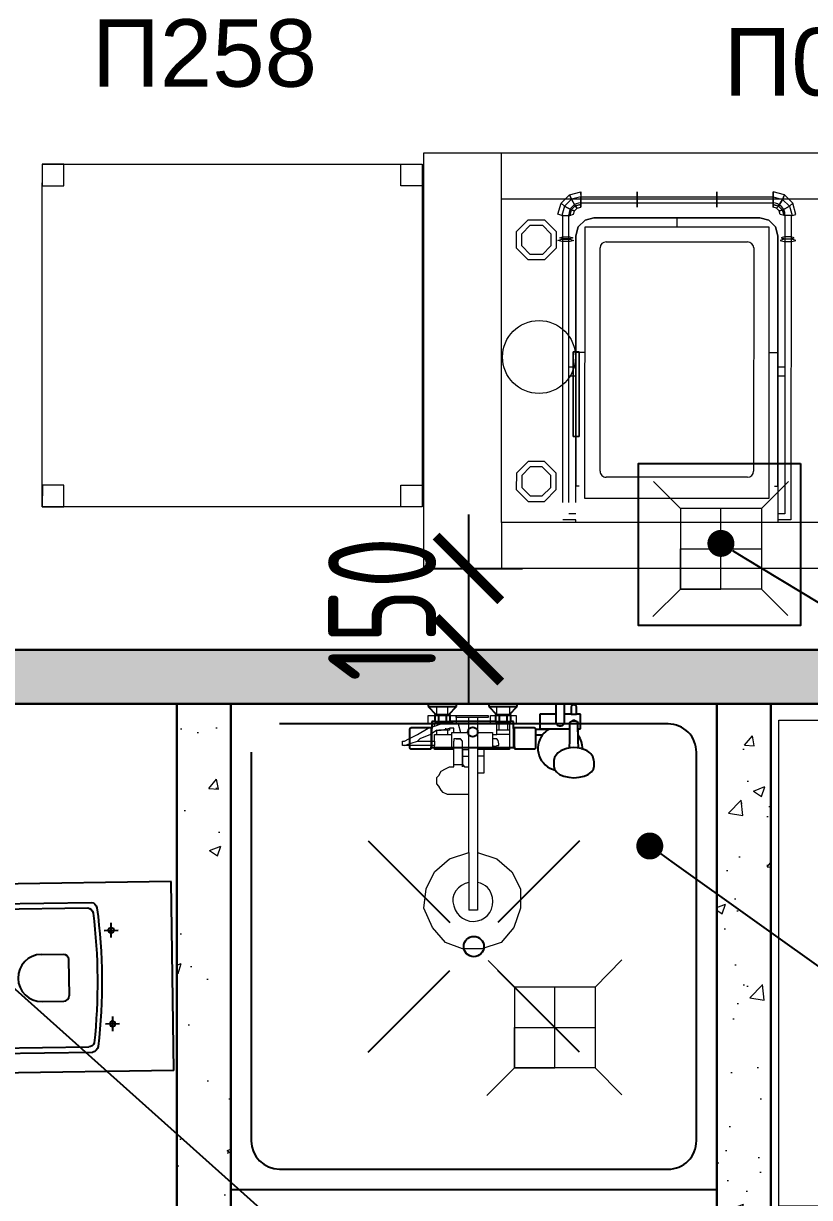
# Model space of a CAD drawing. Header units: millimetres. Extents: x -241391 to 8718866, y 0 to 143518.
# Drawn here: x -206079 to -204623, y 108720 to 110895 of the extents above; entities that cross this region are included whole.
import ezdxf
from ezdxf import colors
from ezdxf.entities.mleader import LeaderData, LeaderLine
from ezdxf.math import Vec2, Vec3

# ---------------------------------------------------------------- set-up
doc = ezdxf.new("R2010")
doc.units = ezdxf.units.MM
doc.header["$MEASUREMENT"] = 0
doc.header["$PDMODE"] = 3
doc.header["$PDSIZE"] = -4
doc.layers.get('0').update_dxf_attribs({"color": 250, "lineweight": 9})
doc.layers.get('Defpoints').update_dxf_attribs({"color": 8})
for name, color, linetype, lineweight in [('АР_Перегородки газоблок', 165, 'Continuous', 30), ('АР_Перегородки газоблок_Штрих', 165, 'Continuous', 5), ('ТХ_пищеблок', 30, 'Continuous', 20)]:
    doc.layers.add(name, color=color, linetype=linetype, lineweight=lineweight)
for name, color, linetype in [('ТХ_ВК_оборуд.ТХ', 5, 'Continuous'), ('ТХ_ВК_трапы', 5, 'Continuous'), ('ТХ_пищеблок_позиции', 5, 'Continuous'), ('ТХ_сантехника', 132, 'Continuous')]:
    doc.layers.add(name, color=color, linetype=linetype)
doc.layers.add('ТХ_привязка ТХ', color=7, linetype='Continuous', true_color=0x163d5c)
doc.styles.add('Arial Narrow_6', font='ARIALN.TTF', dxfattribs={"width": 0.85, "height": 200})
doc.styles.add('ISOCPEUR', font='isocpeur.ttf', dxfattribs={"width": 0.7})
doc.styles.add('Standart Arial', font='arial.ttf', dxfattribs={"width": 0.7, "height": 250})
doc.dimstyles.new('R_100', dxfattribs={"dimtxt": 270, "dimasz": 120, "dimexe": 100, "dimexo": 0, "dimgap": 60, "dimtad": 1, "dimdec": 0, "dimrnd": 5, "dimzin": 0, "dimdsep": 46, "dimtxsty": 'ISOCPEUR', "dimblk": 'ARCHTICK', "dimcen": 0, "dimdle": 100, "dimclrd": 256, "dimclre": 256, "dimclrt": 256, "dimadec": 0, "dimazin": 0, "dimtfac": 2, "dimtdec": 0, "dimtofl": 0, "dimtmove": 1, "dimatfit": 3, "dimfxl": 1, "dimtvp": 3, "dimtolj": 1, "dimtzin": 0, "dimarcsym": 0})

# ---------------------------------------------------------------- blocks, each defined once
blk = doc.blocks.new('_Dot')
at = {"color": 0, "linetype": 'ByBlock', "lineweight": -2}
blk.add_line((-0.5, 0), (-1, 0), dxfattribs=at)
at = {"color": 0, "linetype": 'ByBlock', "const_width": 0.5}
blk.add_lwpolyline([(-0.25, 0, 1), (0.25, 0, 1)], format="xyb", close=True, dxfattribs=at)
blk = doc.blocks.new('унитаз поликлиники')
for p, q in [((0, 175), (0, -175)), ((0, 175), (420, 175)), ((420, 138.7), (149.6, 138.7)), ((420, 129), (156.8, 128.7)), ((112.4, 73.1), (112.4, 100.2)), ((125.6, 86.7), (99.5, 86.7)), ((242.4, 43.7), (201.9, 43.7)), ((494, 57.1), (494, -57.1)), ((504, 55), (504, -55)), ((540, 55), (540, -55)), ((191.9, -33.7), (191.9, 33.7)), ((242.4, -43.7), (201.9, -43.7)), ((125.5, -86.5), (99.4, -86.5)), ((112.3, -73), (112.3, -100.1)), ((420, -129), (155.2, -128.7)), ((420, -139), (147.9, -138.7)), ((0, -175), (420, -175))]:
    blk.add_line(p, q)
for centre, radius, start, end in [((420, 55), 120, 0, 90), ((420.5, 55.2), 83.5, 359.8619, 90.3335), ((420, 55), 74, 0, 90), ((242.4, 0), 43.7, 270, 90), ((420, -55), 120, 270, 0), ((420, -55), 84, 270, 0), ((420, -55), 74, 270, 358.4018)]:
    blk.add_arc(centre, radius, start, end)
at = {"extrusion": (0, 0, -1)}
for centre, major_axis, ratio, start_param, end_param in [((149.5, 127.3), (-5.6, -10.5), 0.821373, 1.269211, 2.570669), ((1158.1, 0), (-731, -726.4), 0.993775, 0.659849, 0.910919), ((984.1, 0), (-23.4, -941.4), 0.89728, 1.422258, 1.677847), ((154.4, 119.8), (-5.61, -7.72), 0.798093, 1.232924, 2.686723), ((112.4, 86.8), (3.55, 3.55), 1, 5.504025, 11.78721), ((201.9, -33.5), (4.12, -9.49), 0.964797, 0.42926, 1.943413), ((147.9, -127.5), (5.4, -10.4), 0.836443, 0.56114, 1.877577), ((155.2, -117.5), (5.3, -10.4), 0.842984, 0.549902, 1.8819)]:
    blk.add_ellipse(centre, major_axis=major_axis, ratio=ratio, start_param=start_param, end_param=end_param, dxfattribs=at)
for centre, major_axis, ratio, start_param, end_param in [((201.9, 33.5), (4.12, 9.49), 0.964797, 0.42926, 1.943413), ((112.3, -86.6), (3.54, -3.55), 1, 5.504025, 11.78721)]:
    blk.add_ellipse(centre, major_axis=major_axis, ratio=ratio, start_param=start_param, end_param=end_param)
blk = doc.blocks.new('Трап ТХ')
at = {"layer": 'ТХ_ВК_трапы', "color": 5, "lineweight": 0}
for p, q in [((305243.2, -196674.3), (305292.9, -196724.5)), ((305491.2, -196675.5), (305442.2, -196724.5)), ((305292.9, -196724.5), (305292.9, -196874.5)), ((305292.9, -196724.5), (305442.2, -196724.5)), ((305367.6, -196874.5), (305367.6, -196724.5)), ((305442.2, -196724.5), (305442.2, -196874.5)), ((305442.2, -196799.5), (305292.9, -196799.5)), ((305442.2, -196874.5), (305442.2, -196799.5)), ((305243.2, -196924.3), (305292.9, -196874.5)), ((305292.9, -196874.5), (305442.2, -196874.5)), ((305442.2, -196874.5), (305367.6, -196874.5)), ((305493.2, -196925.5), (305442.2, -196874.5))]:
    blk.add_line(p, q, dxfattribs=at)
blk = doc.blocks.new('Из_буфера15266')
at = {"lineweight": 0, "ltscale": 100, "transparency": 33554687}
for points in [[(-13.2, -338.7), (-60.9, -354.5), (-97.9, -386.3), (-119.1, -428.6), (-119.1, -476.2), (-103.2, -523.9), (-71.4, -560.9), (-23.8, -576.8), (23.8, -576.8), (66.1, -560.9), (97.9, -523.9), (119.1, -476.2), (113.8, -428.6), (92.6, -386.3), (55.6, -354.5), (7.9, -338.7), (7.9, -195.8), (23.8, -195.8), (34.4, -195.8), (50.3, -195.8), (60.9, -195.8), (71.4, -190.5), (76.7, -185.2), (82, -174.6), (87.3, -169.3), (87.3, -158.7), (87.3, -153.5), (82, -148.2), (82, -148.2), (76.7, -137.6), (76.7, -137.6), (66.1, -132.3), (55.6, -127), (50.3, -127), (45, -127), (45, -105.8), (45, -84.7), (92.6, -84.7), (92.6, -74.1), (166.7, -74.1), (172, -74.1), (172, -68.8), (172, -63.5), (166.7, -63.5), (156.1, -58.2), (134.9, -47.6), (108.5, -31.7), (92.6, -26.5), (92.6, -21.2), (108.5, -21.2), (108.5, 0), (39.7, 0), (39.7, -21.2), (39.7, -21.2), (39.7, -21.2), (34.4, -21.2), (34.4, -21.2), (29.1, -42.3), (7.9, -42.3), (7.9, -5.3), (39.7, -5.3), (39.7, 0), (-39.7, 0), (-39.7, -5.3), (-13.2, -5.3), (-13.2, -42.3), (-50.3, -42.3), (-50.3, -47.6), (-60.9, -47.6), (-60.9, -37), (-60.9, -37), (-60.9, -21.2), (-45, -21.2), (-45, 0), (-108.5, 0), (-108.5, -21.2), (-92.6, -21.2), (-92.6, -37), (-92.6, -37), (-92.6, -47.6), (-92.6, -47.6), (-92.6, -84.7), (-29.1, -84.7)], [(-92.6, -21.2), (-60.9, -21.2)], [(-87.3, -21.2), (-87.3, -37)], [(-66.1, -21.2), (-66.1, -37)], [(-13.2, -5.3), (7.9, -5.3)], [(55.6, -15.9), (39.7, -21.2)], [(55.6, -15.9), (55.6, -15.9)], [(60.9, -21.2), (55.6, -15.9)], [(92.6, -26.5), (76.7, -21.2), (60.9, -21.2)], [(82, -21.2), (92.6, -21.2)], [(-92.6, -37), (-60.9, -37)], [(-92.6, -47.6), (-60.9, -47.6)], [(-50.3, -47.6), (-50.3, -79.4)], [(-13.2, -42.3), (-13.2, -142.9)], [(7.9, -195.8), (7.9, -42.3)], [(45, -42.3), (29.1, -42.3)], [(50.3, -47.6), (50.3, -47.6)], [(50.3, -52.9), (50.3, -47.6)], [(50.3, -79.4), (50.3, -47.6)], [(50.3, -58.2), (50.3, -52.9)], [(55.6, -31.7), (55.6, -31.7)], [(76.7, -37), (55.6, -31.7)], [(60.9, -37), (66.1, -37), (82, -37), (82, -37)], [(87.3, -47.6), (60.9, -47.6)], [(66.1, -31.7), (66.1, -37)], [(87.3, -37), (76.7, -37)], [(-50.3, -79.4), (-13.2, -79.4)], [(-29.1, -84.7), (-29.1, -142.9), (-23.8, -142.9), (-23.8, -142.9), (-23.8, -142.9), (-18.5, -142.9), (-13.2, -142.9), (-13.2, -142.9), (-13.2, -338.7)], [(-29.1, -84.7), (-13.2, -84.7)], [(23.8, -79.4), (7.9, -79.4)], [(23.8, -84.7), (7.9, -84.7)], [(23.8, -63.5), (23.8, -63.5), (23.8, -63.5), (29.1, -58.2), (29.1, -58.2), (29.1, -58.2), (29.1, -58.2), (34.4, -58.2), (39.7, -58.2), (39.7, -58.2), (39.7, -58.2), (39.7, -58.2), (45, -58.2), (45, -63.5), (45, -63.5)], [(23.8, -105.8), (23.8, -63.5)], [(23.8, -84.7), (23.8, -127)], [(34.4, -58.2), (29.1, -58.2)], [(34.4, -58.2), (34.4, -58.2)], [(39.7, -58.2), (34.4, -58.2)], [(39.7, -58.2), (39.7, -58.2)], [(45, -63.5), (45, -63.5)], [(45, -84.7), (45, -63.5)], [(50.3, -79.4), (45, -79.4)], [(92.6, -63.5), (92.6, -74.1)], [(166.7, -74.1), (150.8, -68.8), (134.9, -63.5)], [(166.7, -74.1), (166.7, -74.1)], [(-29.1, -100.5), (-13.2, -100.5)], [(23.8, -100.5), (7.9, -100.5)], [(23.8, -127), (23.8, -105.8)], [(13.2, -127), (7.9, -127)], [(18.5, -127), (13.2, -127)], [(23.8, -121.7), (18.5, -127)], [(45, -121.7), (34.4, -121.7), (23.8, -121.7)], [(45, -127), (45, -121.7)], [(-13.2, -338.7), (-13.2, -481.5)], [(7.9, -338.7), (7.9, -481.5)], [(-13.2, -481.5), (7.9, -481.5)]]:
    blk.add_lwpolyline(points, dxfattribs=at)
for points in [[(-92.6, 0), (-60.9, 0), (-60.9, 21.2), (-92.6, 21.2)], [(60.9, 0), (87.3, 0), (87.3, 21.2), (60.9, 21.2)], [(39.7, -21.2), (39.7, -21.2)], [(50.3, -42.3), (45, -42.3), (45, -31.7), (55.6, -31.7), (55.6, -31.7), (55.6, -37), (60.8, -37), (60.8, -47.6), (50.3, -47.6)], [(87.3, -47.6), (87.3, -37), (103.2, -47.6), (129.6, -58.2), (134.9, -63.5), (92.6, -63.5), (92.6, -47.6)]]:
    blk.add_lwpolyline(points, close=True, dxfattribs=at)
for points, knots in [([(-50.3, -74.1), (-55.6, -79.4), (-60.9, -74.1), (-66.1, -74.1), (-66.1, -68.8), (-66.1, -63.5), (-60.9, -58.2), (-55.6, -58.2), (-55.6, -58.2), (-50.3, -58.2)], [0, 0, 0, 0, 1, 1, 1, 2, 2, 2, 3, 3, 3, 3]), ([(7.9, -412.7), (34.4, -418), (55.6, -444.5), (45, -471), (39.7, -497.4), (13.2, -513.3), (-13.2, -508), (-39.7, -502.7), (-55.6, -476.2), (-50.3, -449.8), (-45, -428.6), (-34.4, -418), (-13.2, -412.7)], [0, 0, 0, 0, 1, 1, 1, 2, 2, 2, 3, 3, 3, 4, 4, 4, 4])]:
    blk.add_open_spline(points, degree=3, knots=knots, dxfattribs=at)
blk = doc.blocks.new('_ArchTick')
at = {"color": 0, "linetype": 'ByBlock', "const_width": 0.15}
blk.add_lwpolyline([(-0.5, -0.5), (0.5, 0.5)], dxfattribs=at)
blk = doc.blocks.new('*D336')
at = {"layer": 'Defpoints', "color": 0, "ltscale": 100, "transparency": 16777216}
for p in [(-205337.7, 109885.4), (-205337.7, 109734.7), (-205254.7, 109734.7)]:
    blk.add_point(p, dxfattribs=at)
at = {"layer": 'ТХ_привязка ТХ', "lineweight": -2, "ltscale": 100, "transparency": 16777216}
for p, q in [((-205254.7, 109985.4), (-205254.7, 109634.7)), ((-205337.7, 109885.4), (-205154.7, 109885.4)), ((-205337.7, 109734.7), (-205154.7, 109734.7))]:
    blk.add_line(p, q, dxfattribs=at)
at = {"layer": 'ТХ_привязка ТХ', "lineweight": -2, "ltscale": 100, "transparency": 16777216, "xscale": 120, "yscale": 120, "zscale": 120}
for p, rotation in [((-205254.7, 109885.4), 90), ((-205254.7, 109734.7), 270)]:
    blk.add_blockref('_ArchTick', p, dxfattribs=dict(at, rotation=rotation))
at = {"layer": 'ТХ_привязка ТХ', "ltscale": 100, "transparency": 16777216, "insert": (-205414.7, 109810.1), "char_height": 200, "attachment_point": 5, "rotation": 90, "style": 'ISOCPEUR'}
blk.add_mtext('\\A1;150', dxfattribs=at)

msp = doc.modelspace()

# ---------------------------------------------------------------- hatches: boundary and pattern name
at = {"layer": 'АР_Перегородки газоблок_Штрих', "ltscale": 100}
h = msp.add_hatch(dxfattribs=at)
h.set_pattern_fill('AR-CONC', color=253, scale=30)
h.set_pattern_definition([(50, (0, 0), (215.17805, -18.82564), [22.5, -247.5]), (355, (0, 0), (-41.6254, 225.65764), [18, -198]), (100.45144, (17.93, -1.57), (173.55265, 206.832), [19.12206, -210.34263]), (46.1842, (0, 60), (320.1724, -49.65578), [33.75, -371.25]), (96.63564, (26.68, 55.86), (280.3986, 292.2356), [28.6831, -315.51413]), (351.18416, (0, 60), (280.3986, 292.2356), [27, -297]), (21, (30, 45), (179.07212, -120.78567), [22.5, -247.5]), (326, (30, 45), (72.9946, 217.54501), [18, -198]), (71.45144, (44.92, 34.93), (252.06671, 96.75935), [19.12206, -210.34263]), (37.5, (0, 0), (3.647957, 99.868156), [0, -195.6, 0, -201, 0, -198.75]), (7.5, (0, 0), (78.92086, 118.323514), [0, -114.6, 0, -191.1, 0, -75.75]), (327.5, (-66.9, 0), (160.14673, -6.766462), [0, -75, 0, -234, 0, -310.5]), (317.5, (-96.9, 0), (174.95585, 30.031495), [0, -97.5, 0, -155.4, 0, -220.5])])
h.paths.add_polyline_path([(-210461.8, 109734.7), (-210361.8, 109634.7)], flags=17)
h.paths.add_polyline_path([(-201173.4, 109734.7), (-201293.4, 109734.7), (-210461.8, 109734.7), (-210361.8, 109634.7), (-202922.4, 109634.7), (-202922.4, 109061.2), (-202922.4, 108895.3), (-200153.9, 108895.3), (-200153.9, 106920.6), (-203133.9, 106920.6), (-203133.9, 104807.7), (-203241.9, 104807.7), (-203241.9, 104707.7), (-203033.9, 104707.7), (-203033.9, 106800.7), (-200033.9, 106800.7), (-200033.9, 110700.9), (-201173.4, 110702.5), (-201293.4, 110702.5), (-201293.4, 109734.7), (-201173.4, 109734.7), (-201173.4, 110062.1), (-201173.4, 110581.1), (-201173.4, 110582.5), (-200153.9, 110581.1), (-200153.9, 109015.3), (-201173.4, 109015.3)])
h.paths.add_polyline_path([(-201293.4, 109634.7), (-201293.4, 109014.7), (-202822.4, 109014.7), (-202822.4, 109634.7)], flags=16)
h.paths.add_polyline_path([(-202970, 109634.7), (-202849.5, 109634.7)], flags=17)
h = msp.add_hatch(dxfattribs=at)
h.set_pattern_fill('AR-CONC', color=253, scale=30)
h.set_pattern_definition([(50, (0, 673.48), (215.17805, -18.82564), [22.5, -247.5]), (355, (0, 673.48), (-41.6254, 225.65764), [18, -198]), (100.45144, (17.93, 671.9), (173.55265, 206.832), [19.12206, -210.34263]), (46.1842, (0, 733.48), (320.1724, -49.65578), [33.75, -371.25]), (96.63564, (26.68, 729.34), (280.3986, 292.2356), [28.6831, -315.51413]), (351.18416, (0, 733.48), (280.3986, 292.2356), [27, -297]), (21, (30, 718.48), (179.07212, -120.78567), [22.5, -247.5]), (326, (30, 718.48), (72.9946, 217.54501), [18, -198]), (71.45144, (44.92, 708.4), (252.06671, 96.75935), [19.12206, -210.34263]), (37.5, (0, 673.475), (3.647957, 99.868156), [0, -195.6, 0, -201, 0, -198.75]), (7.5, (0, 673.48), (78.92086, 118.323514), [0, -114.6, 0, -191.1, 0, -75.75]), (327.5, (-66.9, 673.475), (160.14673, -6.766462), [0, -75, 0, -234, 0, -310.5]), (317.5, (-96.9, 673.48), (174.95585, 30.031495), [0, -97.5, 0, -155.4, 0, -220.5])])
h.paths.add_polyline_path([(-205694.8, 109614.7), (-205794.8, 109614.7), (-205794.8, 108614.8), (-206233.9, 108614.8), (-206233.9, 108514.8), (-205794.8, 108514.8), (-205794.8, 108066.4), (-205694.8, 108066.4)])
h.paths.add_polyline_path([(-207335.1, 108614.3), (-207769.9, 108614.7), (-207769.9, 109634.7), (-207869.9, 109634.7), (-207869.9, 108514.8), (-207335.1, 108514.7)])
h.paths.add_polyline_path([(-206233.9, 108614.8), (-206305.1, 108614.8), (-206305.1, 108514.8), (-206233.9, 108514.8)])
h = msp.add_hatch(dxfattribs=at)
h.set_pattern_fill('AR-CONC', color=253, scale=30)
h.set_pattern_definition([(50, (0, 396.71), (215.17805, -18.82564), [22.5, -247.5]), (355, (0, 396.7), (-41.6254, 225.65764), [18, -198]), (100.45144, (17.93, 395.14), (173.55265, 206.832), [19.12206, -210.34263]), (46.1842, (0, 456.7), (320.1724, -49.65578), [33.75, -371.25]), (96.63564, (26.68, 452.57), (280.3986, 292.2356), [28.6831, -315.51413]), (351.18416, (0, 456.7), (280.3986, 292.2356), [27, -297]), (21, (30, 441.71), (179.07212, -120.78567), [22.5, -247.5]), (326, (30, 441.7), (72.9946, 217.54501), [18, -198]), (71.45144, (44.92, 431.64), (252.06671, 96.75935), [19.12206, -210.34263]), (37.5, (0, 396.71), (3.647957, 99.868156), [0, -195.6, 0, -201, 0, -198.75]), (7.5, (0, 396.71), (78.92086, 118.323514), [0, -114.6, 0, -191.1, 0, -75.75]), (327.5, (-66.9, 396.71), (160.14673, -6.766462), [0, -75, 0, -234, 0, -310.5]), (317.5, (-96.9, 396.71), (174.95585, 30.031495), [0, -97.5, 0, -155.4, 0, -220.5])])
h.paths.add_polyline_path([(-204334.4, 106500.7), (-204694.8, 106500.7), (-204694.8, 106997.4), (-204794.8, 106997.4), (-204794.8, 106500.7), (-205694.8, 106500.7), (-205694.8, 107036.4), (-205794.8, 107036.4), (-205794.8, 106500.7), (-206033.9, 106500.7), (-206031.8, 106400.7), (-204334.4, 106400.7)])
h.paths.add_polyline_path([(-204694.8, 109634.7), (-204794.8, 109634.7), (-204794.8, 106997.4), (-204694.8, 106997.4)])

# ---------------------------------------------------------------- linework, layer by layer
at = {"layer": 'АР_Перегородки газоблок', "color": 253, "ltscale": 100}
for p, q in [((-210361.8, 109634.7), (-201293.4, 109634.7)), ((-205794.8, 109634.7), (-205794.8, 108614.8)), ((-205694.8, 109634.7), (-205694.8, 108066.4)), ((-204794.8, 106500.7), (-204794.8, 109634.7)), ((-204694.8, 106500.7), (-204694.8, 109634.7))]:
    msp.add_line(p, q, dxfattribs=at)
msp.add_lwpolyline([(-210461.8, 109734.7), (-201293.4, 109734.7)], dxfattribs=at)
at = {"layer": 'ТХ_ВК_оборуд.ТХ'}
msp.add_lwpolyline([(-204639.6, 110079.7), (-204639.6, 109779.7), (-204939.6, 109779.7), (-204939.6, 110079.7)], close=True, dxfattribs=at)
at = {"layer": 'ТХ_пищеблок'}
for p, q in [((-205337.7, 109885.4), (-205337.4, 110655.4)), ((-205337.4, 110655.4), (-203742.4, 110654.8)), ((-205193.5, 110570.4), (-205193.4, 110655.4)), ((-206004.3, 110634.4), (-206044.3, 110634.5)), ((-206044.3, 110634.5), (-206044.3, 110594.5)), ((-206044.3, 110634.5), (-205340.3, 110634.4)), ((-206004.3, 110594.4), (-206004.3, 110634.4)), ((-205380.3, 110634.4), (-205340.3, 110634.5)), ((-205380.2, 110594.4), (-205380.3, 110634.4)), ((-205340.3, 110634.5), (-205340.3, 110034.5)), ((-205340.3, 110634.5), (-205340.2, 110594.5)), ((-206044.3, 109999.5), (-206044.3, 110599.5)), ((-206044.3, 110594.5), (-206004.3, 110594.4)), ((-205340.2, 110594.5), (-205380.2, 110594.4)), ((-205193.7, 109970.4), (-205193.5, 110570.4)), ((-205193.5, 110570.4), (-203893.5, 110569.9)), ((-205046.3, 110573.8, -770.2), (-204690.7, 110573.7, -770.2)), ((-205046.3, 110562.6, -770.2), (-204690.7, 110562.5, -770.2)), ((-205165.9, 110509.4, 140), (-205144.2, 110531.1, 140)), ((-205144.2, 110531.1, 140), (-205113.6, 110531.1, 140)), ((-205113.6, 110531.1, 140), (-205092, 110509.4, 140)), ((-205080.1, 110007.2, -770.2), (-205079.9, 110540.3, -770.2)), ((-205068.9, 110007.2, -770.2), (-205068.7, 110540.3, -770.2)), ((-205038.6, 110530.8, -302.6), (-205051.2, 110518.2, -302.6)), ((-205051.2, 110518.2, -770.2), (-205038.6, 110530.8, -770.2)), ((-205022.2, 110535.2, -302.6), (-205038.6, 110530.8, -302.6)), ((-205038.6, 110530.8, -770.2), (-205022.2, 110535.2, -770.2)), ((-204714.8, 110535.1, -302.6), (-205022.2, 110535.2, -302.6)), ((-205022.2, 110535.2, -770.2), (-204714.8, 110535.1, -770.2)), ((-204868.5, 110535.1, -695.1), (-204868.5, 110518.3, -695.1)), ((-204698.4, 110530.7, -302.6), (-204714.8, 110535.1, -302.6)), ((-204714.8, 110535.1, -770.2), (-204698.4, 110530.7, -770.2)), ((-204685.8, 110518.1, -302.6), (-204698.4, 110530.7, -302.6)), ((-204698.4, 110530.7, -770.2), (-204685.8, 110518.1, -770.2)), ((-204668.3, 110540.1, -770.2), (-204668.5, 109986.4, -770.2)), ((-204657.1, 110540.1, -770.2), (-204657.3, 109975.2, -770.2)), ((-205165.9, 110478.8, 140), (-205165.9, 110509.4, 140)), ((-205155.9, 110505.3), (-205140.1, 110521.1)), ((-205140.1, 110521.1), (-205117.8, 110521.1)), ((-205117.8, 110521.1), (-205102, 110505.3)), ((-205092, 110509.4, 140), (-205092, 110478.8, 140)), ((-205051.2, 110518.2, -302.6), (-205055.5, 110501.9, -302.6)), ((-205055.5, 110501.9, -770.2), (-205051.2, 110518.2, -770.2)), ((-205038.9, 110015.1, -770.2), (-205038.7, 110518.4, -770.2)), ((-205038.7, 110518.4, -770.2), (-204698.3, 110518.3, -770.2)), ((-204698.3, 110518.3, -770.2), (-204698.5, 110015, -770.2)), ((-204681.5, 110501.7, -302.6), (-204685.8, 110518.1, -302.6)), ((-204685.8, 110518.1, -770.2), (-204681.5, 110501.7, -770.2)), ((-205155.9, 110483), (-205155.9, 110505.3)), ((-205102, 110505.3), (-205102, 110482.9)), ((-205055.5, 110501.9, -302.6), (-205055.7, 110038.1, -302.6)), ((-205055.7, 110007.2, -770.2), (-205055.5, 110501.9, -770.2)), ((-204999.6, 110490.4, -770.2), (-204737.5, 110490.3, -770.2)), ((-204681.5, 110501.7, -770.2), (-204681.7, 109970.2, -770.2)), ((-204681.6, 110037.9, -302.6), (-204681.5, 110501.7, -302.6)), ((-205144.2, 110457.2, 140), (-205165.9, 110478.8, 140)), ((-205140.1, 110467.2), (-205155.9, 110483)), ((-205117.8, 110467.2), (-205140.1, 110467.2)), ((-205102, 110482.9), (-205117.8, 110467.2)), ((-205092, 110478.8, 140), (-205113.6, 110457.2, 140)), ((-205010.9, 110065.5, -770.2), (-205010.8, 110479.2, -770.2)), ((-204726.3, 110479.1, -770.2), (-204726.4, 110065.4, -770.2)), ((-205113.6, 110457.2, 140), (-205144.2, 110457.2, 140)), ((-205038.8, 110285.2, -770.2), (-205055.6, 110285.2, -770.2)), ((-204681.6, 110285, -770.2), (-204698.4, 110285, -770.2)), ((-205055.6, 110258.4, -770.2), (-205068.8, 110258.4, -770.2)), ((-204668.4, 110258.2, -770.2), (-204681.6, 110258.2, -770.2)), ((-205055.6, 110241.6, -770.2), (-205068.8, 110241.6, -770.2)), ((-204668.4, 110241.4, -770.2), (-204681.6, 110241.4, -770.2)), ((-205144.4, 110083.5, 140), (-205166, 110061.9, 140)), ((-205113.8, 110083.5, 140), (-205144.4, 110083.5, 140)), ((-205092.1, 110061.9, 140), (-205113.8, 110083.5, 140)), ((-205166, 110061.9, 140), (-205166.1, 110031.3, 140)), ((-205156, 110057.8), (-205156.1, 110035.4)), ((-205140.3, 110073.5), (-205156, 110057.8)), ((-205117.9, 110073.5), (-205140.3, 110073.5)), ((-205102.1, 110057.7), (-205117.9, 110073.5)), ((-205102.1, 110035.4), (-205102.1, 110057.7)), ((-205092.1, 110031.3, 140), (-205092.1, 110061.9, 140)), ((-204737.6, 110054.2, -770.2), (-204999.7, 110054.3, -770.2)), ((-206044.2, 110039.5), (-206044.3, 109999.5)), ((-206004.2, 110039.4), (-206044.2, 110039.5)), ((-206004.3, 109999.4), (-206004.2, 110039.4)), ((-205380.3, 110039.4), (-205340.3, 110039.5)), ((-205380.3, 109999.4), (-205380.3, 110039.4)), ((-205340.3, 110039.5), (-205340.3, 109999.5)), ((-205166.1, 110031.3, 140), (-205144.4, 110009.6, 140)), ((-205156.1, 110035.4), (-205140.3, 110019.6)), ((-205117.9, 110019.6), (-205102.1, 110035.4)), ((-205113.8, 110009.6, 140), (-205092.1, 110031.3, 140)), ((-205055.7, 110038.1, -302.6), (-205049.6, 110038.1, -302.6)), ((-204687.8, 110037.9, -302.6), (-204681.6, 110037.9, -302.6)), ((-205144.4, 110009.6, 140), (-205113.8, 110009.6, 140)), ((-205140.3, 110019.6), (-205117.9, 110019.6)), ((-204698.5, 110015, -770.2), (-205038.9, 110015.1, -770.2)), ((-205340.3, 109999.5), (-206044.3, 109999.5)), ((-206044.3, 109999.5), (-206004.3, 109999.4)), ((-205340.3, 109999.5), (-205380.3, 109999.4)), ((-203893.7, 109969.9), (-205193.7, 109970.4)), ((-205193.7, 109970.4), (-205193.7, 109885.4)), ((-205055.7, 109975.3, -770.2), (-205080.1, 109975.4, -770.2)), ((-205055.7, 109986.5, -770.2), (-205068.9, 109986.5, -770.2)), ((-205055.7, 109970.3, -770.2), (-205055.7, 109975.3, -770.2)), ((-204681.7, 109970.2, -770.2), (-205055.7, 109970.3, -770.2)), ((-204668.5, 109986.4, -770.2), (-204681.7, 109986.4, -770.2)), ((-204657.3, 109975.2, -770.2), (-204681.7, 109975.2, -770.2)), ((-203742.7, 109884.8), (-205337.7, 109885.4))]:
    msp.add_line(p, q, dxfattribs=at)
at = {"layer": 'ТХ_пищеблок', "extrusion": (1, -0.000380247, 0)}
for p, q in [((-205046.5, 110578.3, -144.1), (-205046.5, 110583.3, -157.7)), ((-205046.5, 110583.3, -157.7), (-205046.5, 110573.9, -168.8)), ((-205046.5, 110573.9, -168.8), (-205046.5, 110559.7, -166.3)), ((-205046.5, 110559.7, -166.3), (-205046.5, 110554.7, -152.7))]:
    msp.add_line(p, q, dxfattribs=at)
at = {"layer": 'ТХ_пищеблок', "extrusion": (-1, 0.000380247, 0)}
for p, q in [((-204794.7, 110564.8, -143.9), (-204794.6, 110576.7, -146)), ((-204794.6, 110576.7, -146), (-204794.6, 110580.8, -157.3)), ((-204690.5, 110578.2, -144.1), (-204690.5, 110583.1, -157.7)), ((-204690.5, 110563.9, -141.6), (-204690.5, 110578.2, -144.1)), ((-204794.6, 110573, -166.5), (-204794.7, 110561.1, -164.4)), ((-204794.7, 110561.1, -164.4), (-204794.7, 110557, -153.1)), ((-204690.5, 110573.8, -168.8), (-204690.5, 110559.5, -166.3)), ((-204690.5, 110559.5, -166.3), (-204690.5, 110554.6, -152.7))]:
    msp.add_line(p, q, dxfattribs=at)
at = {"layer": 'ТХ_пищеблок', "extrusion": (-0.00037447, -0.984808, 0.173648)}
for p, q in [((-205088.9, 110493.2, -141.8), (-205081.7, 110495.4, -129.5)), ((-205081.7, 110491.1, -154.2), (-205088.9, 110493.2, -141.8)), ((-205085.6, 110497.8, -142.7), (-205079.6, 110499.6, -132.4)), ((-205079.6, 110496, -152.9), (-205085.6, 110497.8, -142.7)), ((-205081.7, 110495.4, -129.5), (-205067.2, 110495.4, -129.5)), ((-205067.2, 110491.1, -154.2), (-205081.7, 110491.1, -154.2)), ((-205079.6, 110499.6, -132.4), (-205067.5, 110499.6, -132.4)), ((-205067.5, 110496, -152.9), (-205079.6, 110496, -152.9)), ((-205067.5, 110499.6, -132.4), (-205061.5, 110497.8, -142.7)), ((-205061.5, 110497.8, -142.7), (-205067.5, 110496, -152.9)), ((-205067.2, 110495.4, -129.5), (-205059.9, 110493.2, -141.8)), ((-205059.9, 110493.2, -141.8), (-205067.2, 110491.1, -154.2)), ((-204669.8, 110495.3, -129.5), (-204677.1, 110493.1, -141.8)), ((-204677.1, 110493.1, -141.8), (-204669.8, 110490.9, -154.2)), ((-204669.5, 110499.5, -132.4), (-204675.6, 110497.7, -142.7)), ((-204675.6, 110497.7, -142.7), (-204669.5, 110495.9, -152.9)), ((-204655.4, 110495.3, -129.5), (-204669.8, 110495.3, -129.5)), ((-204669.8, 110490.9, -154.2), (-204655.4, 110490.9, -154.2)), ((-204657.5, 110499.5, -132.4), (-204669.5, 110499.5, -132.4)), ((-204669.5, 110495.9, -152.9), (-204657.5, 110495.8, -152.9)), ((-204651.4, 110497.7, -142.7), (-204657.5, 110499.5, -132.4)), ((-204657.5, 110495.8, -152.9), (-204651.4, 110497.7, -142.7)), ((-204648.1, 110493.1, -141.8), (-204655.4, 110495.3, -129.5)), ((-204655.4, 110490.9, -154.2), (-204648.1, 110493.1, -141.8))]:
    msp.add_line(p, q, dxfattribs=at)
at = {"layer": 'ТХ_пищеблок', "ltscale": 0.1, "elevation": 0.3}
msp.add_lwpolyline([(-204680, 108703.7), (-204680, 109604.3), (-204178, 109604.3), (-204178, 108703.7)], close=True, dxfattribs=at)
at = {"layer": 'ТХ_пищеблок'}
msp.add_circle((-205124, 110277.1), 67.5, dxfattribs=at)
for centre, radius, start, end in [((-205046.3, 110540.2, -770.2), 22.4, 89.9782, 179.9782), ((-204690.7, 110540.1, -770.2), 22.4, 359.9782, 89.9782), ((-204999.6, 110479.2, -770.2), 11.2, 89.9782, 179.9782), ((-204737.5, 110479.1, -770.2), 11.2, 359.9782, 89.9782), ((-204999.7, 110065.5, -770.2), 11.2, 179.9782, 269.9782), ((-204737.6, 110065.4, -770.2), 11.2, 269.9782, 359.9782)]:
    msp.add_arc(centre, radius, start, end, dxfattribs=at)
for points in [[(-205064.1, 110569.3, -168), (-205076.9, 110556.6, -165.8), (-205083.2, 110562.4, -154), (-205067.7, 110577.7, -156.7)], [(-205046.5, 110573.9, -168.8), (-205064.1, 110569.3, -168), (-205067.7, 110577.7, -156.7), (-205046.5, 110583.3, -157.7)], [(-204942.3, 110573.9, -168.8), (-204942.3, 110573.1, -166.5), (-204942.3, 110580.8, -157.3), (-204942.3, 110583.2, -157.7)], [(-204942.3, 110583.2, -157.7), (-204942.3, 110580.8, -157.3), (-204942.3, 110576.7, -146), (-204942.3, 110578.3, -144.1)], [(-204942.3, 110578.3, -144.1), (-204942.3, 110576.7, -146), (-204942.3, 110564.8, -143.9), (-204942.3, 110564, -141.6)], [(-204794.7, 110573.8, -168.8), (-204794.6, 110573, -166.5), (-204794.6, 110580.8, -157.3), (-204794.6, 110583.2, -157.7)], [(-204794.6, 110578.2, -144.1), (-204794.6, 110576.7, -146), (-204794.7, 110564.8, -143.9), (-204794.7, 110563.9, -141.6)], [(-204794.6, 110583.2, -157.7), (-204794.6, 110580.8, -157.3), (-204794.6, 110576.7, -146), (-204794.6, 110578.2, -144.1)], [(-204690.5, 110573.8, -168.8), (-204672.9, 110569.2, -168), (-204669.3, 110577.5, -156.7), (-204690.5, 110583.1, -157.7)], [(-204672.9, 110569.2, -168), (-204660, 110556.5, -165.8), (-204653.8, 110562.2, -154), (-204669.3, 110577.5, -156.7)], [(-205076.9, 110556.6, -165.8), (-205081.6, 110539.3, -162.7), (-205088.9, 110541.5, -150.4), (-205083.2, 110562.4, -154)], [(-205067.2, 110539.3, -162.7), (-205064.4, 110549.5, -164.5), (-205076.9, 110556.6, -165.8), (-205081.6, 110539.3, -162.7)], [(-205064.4, 110549.5, -164.5), (-205056.8, 110557, -165.8), (-205064.1, 110569.3, -168), (-205076.9, 110556.6, -165.8)], [(-205053.2, 110553, -152.4), (-205056.8, 110557, -165.8), (-205064.4, 110549.5, -164.5), (-205058.1, 110548.1, -151.5)], [(-205056.8, 110557, -165.8), (-205046.5, 110559.7, -166.3), (-205046.5, 110573.9, -168.8), (-205064.1, 110569.3, -168)], [(-205046.5, 110554.7, -152.7), (-205046.5, 110559.7, -166.3), (-205056.8, 110557, -165.8), (-205053.2, 110553, -152.4)], [(-204942.3, 110573.9, -168.8), (-204942.3, 110559.6, -166.3), (-204942.3, 110561.2, -164.4), (-204942.3, 110573.1, -166.5)], [(-204942.3, 110554.7, -152.7), (-204942.3, 110564, -141.6), (-204942.3, 110564.8, -143.9), (-204942.3, 110557.1, -153.1)], [(-204942.3, 110559.6, -166.3), (-204942.3, 110554.7, -152.7), (-204942.3, 110557.1, -153.1), (-204942.3, 110561.2, -164.4)], [(-204794.7, 110573.8, -168.8), (-204794.7, 110559.6, -166.3), (-204794.7, 110561.1, -164.4), (-204794.6, 110573, -166.5)], [(-204794.7, 110554.6, -152.7), (-204794.7, 110563.9, -141.6), (-204794.7, 110564.8, -143.9), (-204794.7, 110557, -153.1)], [(-204794.7, 110559.6, -166.3), (-204794.7, 110554.6, -152.7), (-204794.7, 110557, -153.1), (-204794.7, 110561.1, -164.4)], [(-204680.2, 110556.8, -165.8), (-204690.5, 110559.5, -166.3), (-204690.5, 110573.8, -168.8), (-204672.9, 110569.2, -168)], [(-204690.5, 110554.6, -152.7), (-204690.5, 110559.5, -166.3), (-204680.2, 110556.8, -165.8), (-204683.8, 110552.8, -152.4)], [(-204683.8, 110552.8, -152.4), (-204680.2, 110556.8, -165.8), (-204672.6, 110549.4, -164.5), (-204678.9, 110548, -151.5)], [(-204672.6, 110549.4, -164.5), (-204680.2, 110556.8, -165.8), (-204672.9, 110569.2, -168), (-204660, 110556.5, -165.8)], [(-204669.8, 110539.2, -162.7), (-204672.6, 110549.4, -164.5), (-204660, 110556.5, -165.8), (-204655.3, 110539.2, -162.7)], [(-204660, 110556.5, -165.8), (-204655.3, 110539.2, -162.7), (-204648.1, 110541.3, -150.4), (-204653.8, 110562.2, -154)], [(-205058.1, 110548.1, -151.5), (-205064.4, 110549.5, -164.5), (-205067.2, 110539.3, -162.7), (-205059.9, 110541.5, -150.4)], [(-204678.9, 110548, -151.5), (-204672.6, 110549.4, -164.5), (-204669.8, 110539.2, -162.7), (-204677.1, 110541.4, -150.4)], [(-205060.7, 110286.8, -551.8), (-205060.7, 110286.8, -630.2), (-205049.5, 110286.8, -630.2), (-205049.5, 110286.8, -551.8)], [(-205060.7, 110286.8, -630.2), (-205060.7, 110286.8, -630.2), (-205049.5, 110286.8, -630.2)], [(-205049.5, 110129.9, -630.2), (-205049.5, 110286.8, -630.2), (-205060.7, 110286.8, -630.2), (-205060.7, 110129.9, -630.2)], [(-205060.7, 110129.9, -630.2), (-205060.7, 110286.8, -630.2), (-205060.7, 110286.8, -551.8), (-205060.7, 110129.9, -551.8)], [(-205060.7, 110129.9, -551.8), (-205060.7, 110286.8, -551.8), (-205049.5, 110286.8, -551.8), (-205049.5, 110129.9, -551.8)], [(-205049.5, 110286.8, -551.8), (-205049.5, 110286.8, -630.2), (-205049.5, 110129.9, -630.2), (-205049.5, 110129.9, -551.8)], [(-205049.5, 110286.8, -630.2), (-205049.5, 110286.8, -630.2), (-205049.5, 110286.8, -630.2), (-205049.5, 110129.9, -630.2)], [(-205049.5, 110129.9, -551.8), (-205049.5, 110129.9, -630.2), (-205060.7, 110129.9, -630.2), (-205060.7, 110129.9, -551.8)], [(-205060.7, 110129.9, -551.8), (-205060.7, 110129.9, -630.2), (-205060.7, 110129.9, -551.8)], [(-205060.7, 110129.9, -551.8), (-205060.7, 110129.9, -551.8), (-205049.5, 110129.9, -551.8)]]:
    msp.add_3dface(points, dxfattribs=at)
at = {"layer": 'ТХ_сантехника', "color": 253}
for p, q in [((-205694.8, 109634.7), (-205694.8, 108734.7)), ((-204794.8, 109634.7), (-205694.8, 109634.7)), ((-205276.8, 109634.7), (-205329.3, 109634.7)), ((-205329.3, 109634.7), (-205329.3, 109629.5)), ((-205329.3, 109629.5), (-205315.1, 109614.5)), ((-205329.3, 109629.5), (-205276.8, 109629.5)), ((-205291.1, 109614.5), (-205276.8, 109629.5)), ((-205276.8, 109629.5), (-205276.8, 109634.7)), ((-205164.3, 109634.7), (-205216.8, 109634.7)), ((-205216.8, 109634.7), (-205216.8, 109629.5)), ((-205216.8, 109629.5), (-205202.6, 109614.5)), ((-205216.8, 109629.5), (-205164.3, 109629.5)), ((-205178.6, 109614.5), (-205164.3, 109629.5)), ((-205164.3, 109629.5), (-205164.3, 109634.7)), ((-205076.6, 109634.7), (-205093.1, 109634.7)), ((-205093.1, 109634.7), (-205093.1, 109615.2)), ((-205076.6, 109615.2), (-205076.6, 109634.7)), ((-205064.2, 109628), (-205064.2, 109615.2)), ((-205054.5, 109615.2), (-205054.5, 109628)), ((-204794.8, 108734.7), (-204794.8, 109634.7)), ((-204884.8, 109597.2), (-205604.8, 109597.2)), ((-205317.3, 109601.7), (-205322.6, 109601.7)), ((-205322.6, 109601.7), (-205322.6, 109589)), ((-205315.1, 109614.5), (-205317.3, 109614.5)), ((-205317.3, 109614.5), (-205317.3, 109601.7)), ((-205317.3, 109601.7), (-205288.8, 109601.7)), ((-205315.1, 109614.5), (-205291.1, 109614.5)), ((-205310.2, 109614.5), (-205310.2, 109601.7)), ((-205296, 109614.5), (-205296, 109601.7)), ((-205288.8, 109614.5), (-205291.1, 109614.5)), ((-205288.8, 109601.7), (-205288.8, 109614.5)), ((-205204.8, 109601.7), (-205288.8, 109601.7)), ((-205202.6, 109614.5), (-205204.8, 109614.5)), ((-205204.8, 109614.5), (-205204.8, 109601.7)), ((-205204.8, 109601.7), (-205176.3, 109601.7)), ((-205202.6, 109614.5), (-205178.6, 109614.5)), ((-205197.7, 109614.5), (-205197.7, 109601.7)), ((-205183.5, 109614.5), (-205183.5, 109601.7)), ((-205176.3, 109614.5), (-205178.6, 109614.5)), ((-205176.3, 109601.7), (-205176.3, 109614.5)), ((-205171.1, 109601.7), (-205176.3, 109601.7)), ((-205171.1, 109589), (-205171.1, 109601.7)), ((-205093.1, 109615.2), (-205122.3, 109615.2)), ((-205122.3, 109615.2), (-205122.3, 109588.2)), ((-205093.1, 109615.2), (-205093.1, 109601.7)), ((-205064.2, 109615.2), (-205076.6, 109615.2)), ((-205076.6, 109601.7), (-205076.6, 109615.2)), ((-205076.6, 109601.7), (-205076.6, 109615.2)), ((-205067.2, 109566.4), (-205066.8, 109598.1)), ((-205066.8, 109598.1), (-205066.7, 109599.3)), ((-205066.7, 109599.3), (-205066.1, 109600.5)), ((-205066.1, 109600.5), (-205065.3, 109601.5)), ((-205065.3, 109601.5), (-205064.2, 109602.2)), ((-205064.2, 109615.2), (-205054.5, 109615.2)), ((-205064.2, 109602.2), (-205063.1, 109602.6)), ((-205061.3, 109603.5), (-205063.1, 109602.6)), ((-205063.1, 109602.6), (-205062.9, 109602.7)), ((-205063.1, 109602.6), (-205063.1, 109602.6)), ((-205062.9, 109602.7), (-205061.6, 109602.8)), ((-205061.6, 109602.8), (-205057.1, 109602.8)), ((-205059.3, 109603.8), (-205061.3, 109603.5)), ((-205057.4, 109603.5), (-205059.3, 109603.8)), ((-205055.6, 109602.6), (-205057.4, 109603.5)), ((-205057.1, 109602.8), (-205055.7, 109602.7)), ((-205055.7, 109602.7), (-205055.6, 109602.6)), ((-205055.6, 109602.6), (-205055.6, 109602.6)), ((-205055.6, 109602.6), (-205054.5, 109602.2)), ((-205047.3, 109615.2), (-205054.5, 109615.2)), ((-205054.5, 109602.2), (-205053.4, 109601.5)), ((-205053.4, 109601.5), (-205052.5, 109600.5)), ((-205052.5, 109600.5), (-205052, 109599.3)), ((-205052, 109599.3), (-205051.8, 109598.1)), ((-205051.5, 109566.4), (-205051.8, 109598.1)), ((-205047.3, 109588.2), (-205047.3, 109615.2)), ((-205363.8, 109587.4), (-205363.8, 109553)), ((-205324.1, 109589.7), (-205361.6, 109589.7)), ((-205324.1, 109589), (-205324.1, 109589.7)), ((-205322.6, 109589), (-205324.1, 109589)), ((-205324.1, 109589), (-205324.1, 109554.5)), ((-205322.6, 109554.5), (-205322.6, 109589)), ((-205169.6, 109589), (-205171.1, 109589)), ((-205171.1, 109589), (-205171.1, 109554.3)), ((-205132.1, 109589.7), (-205169.6, 109589.7)), ((-205169.6, 109589.7), (-205169.6, 109589)), ((-205169.6, 109554.5), (-205169.6, 109589)), ((-205129.8, 109587.1), (-205129.8, 109587.4)), ((-205106.3, 109587.1), (-205129.8, 109587.1)), ((-205129.8, 109577.3), (-205129.8, 109587.1)), ((-205129.8, 109553), (-205129.8, 109577.3)), ((-205129.8, 109577.3), (-205117.3, 109577.3)), ((-205122.3, 109588.2), (-205104.4, 109588.2)), ((-205104.4, 109588.2), (-205066.9, 109588.2)), ((-205051.6, 109576.3), (-205051.7, 109588.2)), ((-205051.7, 109588.2), (-205047.3, 109588.2)), ((-205324.1, 109550.8), (-205324.1, 109554.5)), ((-205324.1, 109554.5), (-205322.6, 109554.5)), ((-205322.6, 109554.5), (-205322.6, 109554.3)), ((-205322.6, 109554.3), (-205322.6, 109553.9)), ((-205322.6, 109553.9), (-205322.6, 109553.7)), ((-205322.6, 109553.7), (-205171.1, 109553.7)), ((-205171.1, 109554.3), (-205171.1, 109554.5)), ((-205171.1, 109554.5), (-205169.6, 109554.5)), ((-205171.1, 109553.9), (-205171.1, 109554.3)), ((-205171.1, 109553.7), (-205171.1, 109553.9)), ((-205169.6, 109554.5), (-205169.6, 109550.8)), ((-205072.6, 109551.6), (-205076.4, 109550.5)), ((-205066.2, 109553.1), (-205072.6, 109551.6)), ((-205067.6, 109552.7), (-205067.2, 109566.4)), ((-205059.3, 109553.6), (-205066.2, 109553.1)), ((-205052.5, 109553.1), (-205059.3, 109553.6)), ((-205046.1, 109551.6), (-205052.5, 109553.1)), ((-205051.1, 109552.7), (-205051.5, 109566.4)), ((-205046.1, 109551.6), (-205043.6, 109550.9)), ((-205657.3, 109544.7), (-205657.3, 108824.7)), ((-205361.6, 109550.8), (-205324.1, 109550.8)), ((-205169.6, 109550.8), (-205132.1, 109550.8)), ((-205095.2, 109534.9), (-205096.4, 109529.4)), ((-205094.1, 109537), (-205095.2, 109534.9)), ((-205090.5, 109542), (-205094.1, 109537)), ((-205089, 109543.4), (-205090.5, 109542)), ((-205083.5, 109547.4), (-205089, 109543.4)), ((-205076.4, 109550.5), (-205083.5, 109547.4)), ((-205042.2, 109550.5), (-205043.6, 109550.9)), ((-205035.1, 109547.4), (-205042.2, 109550.5)), ((-205029.7, 109543.4), (-205035.1, 109547.4)), ((-205028.2, 109542), (-205029.7, 109543.4)), ((-205024.6, 109537), (-205028.2, 109542)), ((-205023.5, 109534.9), (-205024.6, 109537)), ((-205022.2, 109529.4), (-205023.5, 109534.9)), ((-204832.3, 108824.7), (-204832.3, 109544.7)), ((-205096.4, 109529.4), (-205096.8, 109527)), ((-205096.8, 109527), (-205096.8, 109519.1)), ((-205096.8, 109519.1), (-205095.6, 109513.5)), ((-205095.6, 109513.5), (-205094.3, 109511.7)), ((-205094.3, 109511.7), (-205091.8, 109508.3)), ((-205091.8, 109508.3), (-205085.8, 109503.8)), ((-205032.8, 109503.8), (-205026.9, 109508.3)), ((-205026.9, 109508.3), (-205023.1, 109513.5)), ((-205023.1, 109513.5), (-205021.8, 109519.1)), ((-205021.8, 109527), (-205022.2, 109529.4)), ((-205021.8, 109519.1), (-205021.8, 109527)), ((-205085.8, 109503.8), (-205078.1, 109500.4)), ((-205078.1, 109500.4), (-205069, 109498.3)), ((-205069, 109498.3), (-205059.3, 109497.5)), ((-205059.3, 109497.5), (-205049.6, 109498.3)), ((-205049.6, 109498.3), (-205040.6, 109500.4)), ((-205040.6, 109500.4), (-205032.8, 109503.8)), ((-205440.6, 109380.4), (-205289.2, 109229)), ((-205049.1, 109380.4), (-205200.5, 109229)), ((-205440.6, 108989), (-205289.2, 109140.4)), ((-205049.1, 108989), (-205200.5, 109140.4)), ((-205604.8, 108772.2), (-204884.8, 108772.2)), ((-205694.8, 108734.7), (-204794.8, 108734.7))]:
    msp.add_line(p, q, dxfattribs=at)
for centre, major_axis, start_param, end_param in [((-205059.3, 109628), (-3.45, -3.45), 2.356194, 5.497787), ((-205084.8, 109601.7), (-5.83, 5.83), 0.785398, 3.926991), ((-204884.8, 109544.7), (-37.1, -37.1), 2.356194, 3.926991), ((-205361.6, 109587.4), (-1.59, -1.59), 3.926991, 5.497787), ((-205246.8, 109582.2), (-6.36, -6.36), 2.356194490192329, 8.639379797371916), ((-205132.1, 109587.4), (-1.59, -1.59), 2.356194, 3.926991), ((-205084.8, 109551.9), (-29.2, -29.2), -1.450597, 0.554553), ((-205084.8, 109551.9), (-29.2, -29.2), 4.475014, 4.832588), ((-205084.8, 109551.9), (-29.2, 29.2), 5.990979, 6.04581), ((-205084.7, 109551.9), (-29.1, 29.1), 3.901829, 4.560561), ((-205361.6, 109553), (-1.59, 1.59), 0.785398, 2.356194), ((-205132.1, 109553), (-1.59, -1.59), 0.785398, 2.356194), ((-205244.8, 109184.7), (-13.3, 13.3), 3.926991, 10.210176), ((-205604.8, 108824.7), (-37.1, -37.1), -0.785398, 0.785398), ((-204884.8, 108824.7), (-37.1, 37.1), 2.356194, 3.926991)]:
    msp.add_ellipse(centre, major_axis=major_axis, ratio=1, start_param=start_param, end_param=end_param, dxfattribs=at)

# ---------------------------------------------------------------- block references
at = {"layer": 'ТХ_ВК_оборуд.ТХ', "rotation": 270}
msp.add_blockref('Трап ТХ', (-7987.5, 415289.3), dxfattribs=at)
at = {"layer": 'ТХ_ВК_оборуд.ТХ', "color": 253, "xscale": -1}
msp.add_blockref('Трап ТХ', (100272.7, 305834.2), dxfattribs=at)
at = {"layer": 'ТХ_сантехника', "color": 253, "ltscale": 100, "xscale": -0.75, "yscale": 0.75, "zscale": 0.75}
msp.add_blockref('Из_буфера15266', (-205247.9, 109613.1), dxfattribs=at)
at = {"layer": 'ТХ_сантехника', "color": 253, "rotation": 180.8645356381789}
msp.add_blockref('унитаз поликлиники', (-205803.1, 109130.1), dxfattribs=at)

# ---------------------------------------------------------------- texts
at = {"layer": 'ТХ_пищеблок_позиции', "style": 'Standart Arial'}
for s, p in [('П258', (-205952.1, 110777.9, -1.1)), ('П074', (-204781.9, 110761.6, -771.3))]:
    msp.add_text(s, height=125, dxfattribs=at).set_placement(p)

# ---------------------------------------------------------------- dimensions: what is measured, and where the dimension line sits
at = {"layer": 'ТХ_привязка ТХ', "color": 1, "ltscale": 100}
dim = msp.add_linear_dim(base=(-205254.7, 109734.7), p1=(-205337.7, 109885.4), p2=(-205337.7, 109734.7), angle=90, dimstyle='R_100', override={"dimtxt": 200, "dimpost": '\\X', "dimfxl": 2.5, "dimarcsym": 2}, dxfattribs=at)
dim.commit()
dim.dimension.update_dxf_attribs({"geometry": '*D336', "text_midpoint": (-205254.7, 109810.1), "dimtype": 160})

# ---------------------------------------------------------------- leaders
at = {"layer": 'ТХ_привязка ТХ', "lineweight": 20}
ml = msp.add_multileader_mtext('Standard', dxfattribs=at)
ml.set_content('Водонагреватель накопительный, 100л\\PДиам.резьбы патрубков подключения х/г воды G1/2', color=256, style='Standart Arial')
ml.set_leader_properties()
ml.set_arrow_properties(name='DOT')
ml.build(insert=Vec2(0, 0))
ml.multileader.update_dxf_attribs({"text_left_attachment_type": 6, "text_right_attachment_type": 6, "dogleg_length": 50, "arrow_head_size": 50})
ctx = ml.context
ctx.base_point, ctx.char_height, ctx.arrow_head_size, ctx.landing_gap_size, ctx.plane_origin = Vec3(-196472.8, 100542, 65.9), 200, 50, 0, Vec3(-146079.8, 162233.8, 65.9)
ctx.left_attachment, ctx.right_attachment = 6, 6
notes = []
notes.append((ctx, [(1, (1, 1, 0), (-196522.8, 100542, 65.9), (1, 0), 50, [(5, [(-206820.3, 100520.7, 65.9), (-205890.3, 104677.4, 65.9), (-210225.6, 101364.6, 65.9), (-207755.1, 109412.9, 65.9), (-212975.1, 109571, 65.9), (-215109.5, 106862.3, 65.9), (-213590.6, 115812.1, 65.9)], 0, [])])]))
ctx.mtext.insert, ctx.mtext.width, ctx.mtext.defined_height, ctx.mtext.flow_direction = Vec3(-196472.8, 100800.8, 65.9), 5613.825, 206.6, 5
ml = msp.add_multileader_mtext('Standard', dxfattribs=at)
ml.set_content('\\A1;Водонагреватель проточный мин.250 л/час.\\PДавление сети от 0,15 до 0,6 МПа\\PПрисоединение вход/выход - G {\\H0.7x;\\S1#2;\\H1.42857x;" }(подвод на H=1300 мм)\\PТребования к подключению - см. руководство\\PПредусмотреть трубопроводы и арматуру для подключения потребителей', color=256, style='Standart Arial')
ml.set_leader_properties()
ml.set_arrow_properties(name='DOT')
ml.build(insert=Vec2(0, 0))
ml.multileader.update_dxf_attribs({"text_left_attachment_type": 6, "text_right_attachment_type": 6, "dogleg_length": 50, "arrow_head_size": 50})
ctx = ml.context
ctx.base_point, ctx.char_height, ctx.arrow_head_size, ctx.landing_gap_size, ctx.plane_origin = Vec3(-198654.9, 111799.5, 123.8), 200, 50, 0, Vec3(-159400.7, 146464, 123.8)
ctx.left_attachment, ctx.right_attachment = 6, 6
notes.append((ctx, [(1, (1, 1, 0), (-198704.9, 111799.5, 123.8), (1, 0), 50, [(0, [(-205871.6, 112396.2, 123.8), (-207712, 111464.4, 123.8)], 0, [])])]))
ctx.mtext.insert, ctx.mtext.width, ctx.mtext.defined_height, ctx.mtext.flow_direction = Vec3(-198654.9, 112055, 123.8), 6144.069, 206.6, 5
ml = msp.add_multileader_mtext('Standard', dxfattribs=at)
ml.set_content('Сливной лоток с трапом со съемной решеткой из нерж.  стали, 300х300 мм, размер ячейки 33х33 мм', color=256, style='Standart Arial')
ml.set_leader_properties()
ml.set_arrow_properties(name='DOT')
ml.build(insert=Vec2(0, 0))
ml.multileader.update_dxf_attribs({"text_left_attachment_type": 6, "text_right_attachment_type": 6, "dogleg_length": 50, "arrow_head_size": 50})
ctx = ml.context
ctx.base_point, ctx.char_height, ctx.arrow_head_size, ctx.landing_gap_size, ctx.plane_origin = Vec3(-199133.8, 106525.1, 0), 200, 50, 0, Vec3(-184966.6, 106788.2, 0)
ctx.left_attachment, ctx.right_attachment = 6, 6
notes.append((ctx, [(1, (1, 1, 0), (-199183.8, 106525.1, 0), (1, 0), 50, [(0, [(-204787, 109931.7, 0)], 0, [])])]))
ctx.mtext.insert, ctx.mtext.width, ctx.mtext.flow_direction = Vec3(-199133.8, 106780.6, 0), 3771.54, 5
at = {"layer": 'ТХ_привязка ТХ'}
ml = msp.add_multileader_mtext('Standard', dxfattribs=at)
ml.set_content('Поддон 900х900 мм готовый. \\PУчесть в разделе АР и ВК', color=256, style='Arial Narrow_6')
ml.set_leader_properties()
ml.set_arrow_properties(name='DOT')
ml.build(insert=Vec2(0, 0))
ml.multileader.update_dxf_attribs({"text_left_attachment_type": 6, "text_right_attachment_type": 6, "dogleg_length": 50, "arrow_head_size": 50})
ctx = ml.context
ctx.base_point, ctx.char_height, ctx.arrow_head_size, ctx.landing_gap_size, ctx.plane_origin = Vec3(-199124.5, 105262.3), 200, 50, 0.09, Vec3(-203750.8, 130196.7)
ctx.left_attachment, ctx.right_attachment = 6, 6
notes.append((ctx, [(0, (1, 1, 0), (-199174.5, 105262.3), (1, 0), 50, [(0, [(-204918.8, 109371)], 0, [])])]))
ctx.mtext.insert, ctx.mtext.width, ctx.mtext.defined_height, ctx.mtext.flow_direction = Vec3(-199124.4, 105517.9), 5288.848, 5836.6, 5
for ctx, leaders in notes:
    for number, flags, end, landing, length, lines in leaders:
        leader = LeaderData()
        leader.index, (leader.has_last_leader_line, leader.has_dogleg_vector, leader.attachment_direction) = number, flags
        leader.last_leader_point, leader.dogleg_vector, leader.dogleg_length = Vec3(end), Vec3(landing), length
        for number, points, colour, breaks in lines:
            line = LeaderLine()
            line.index, line.vertices, line.color, line.breaks = number, Vec3.list(points), colors.encode_raw_color(colour), breaks
            leader.lines.append(line)
        ctx.leaders.append(leader)

doc.saveas('drawing.dxf')
